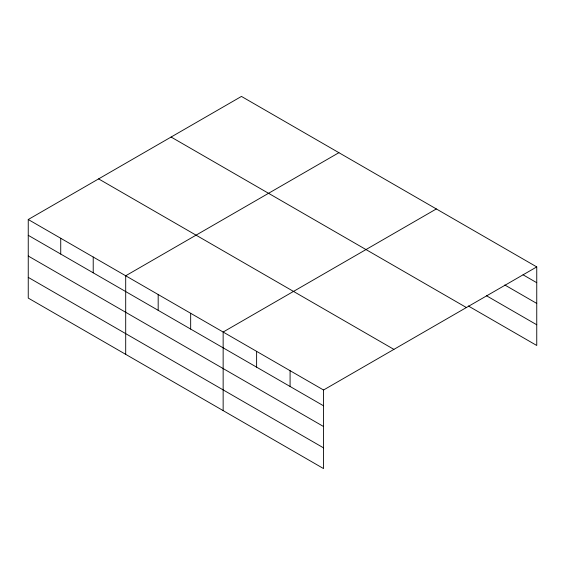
<?xml version="1.0" encoding="UTF-8"?>
<svg xmlns="http://www.w3.org/2000/svg" width="565" height="565" viewBox="0 0 565 565"><rect width="100%" height="100%" fill="white"/><g stroke="black" fill="none" stroke-linecap="round" stroke-linejoin="round"><path stroke-width="0.85" d="M323.547 426.519L323.547 390.005L28.25 219.517L28.25 298.087L323.547 468.576L323.547 426.519L28.25 256.023M468.293 305.962L536.75 345.483L536.75 266.913L241.453 96.424L28.25 219.517M338.901 152.684L125.698 275.777L125.698 354.347M436.35 208.944L223.147 332.036L223.147 410.607M323.547 390.005L536.75 266.913M523.056 274.802L536.75 282.705M504.806 284.979L536.75 303.426M486.55 295.785L536.75 324.769M171.096 137.041L466.393 307.53M98.607 178.893L393.904 349.382M28.25 235.308L323.547 405.797M28.25 277.373L323.547 447.861M290.085 370.682L290.085 386.474M256.616 351.359L256.616 367.151M190.666 313.285L190.666 329.077M158.179 294.527L158.179 310.326M93.218 257.019L93.218 272.817M60.73 238.268L60.73 254.066"/></g></svg>
